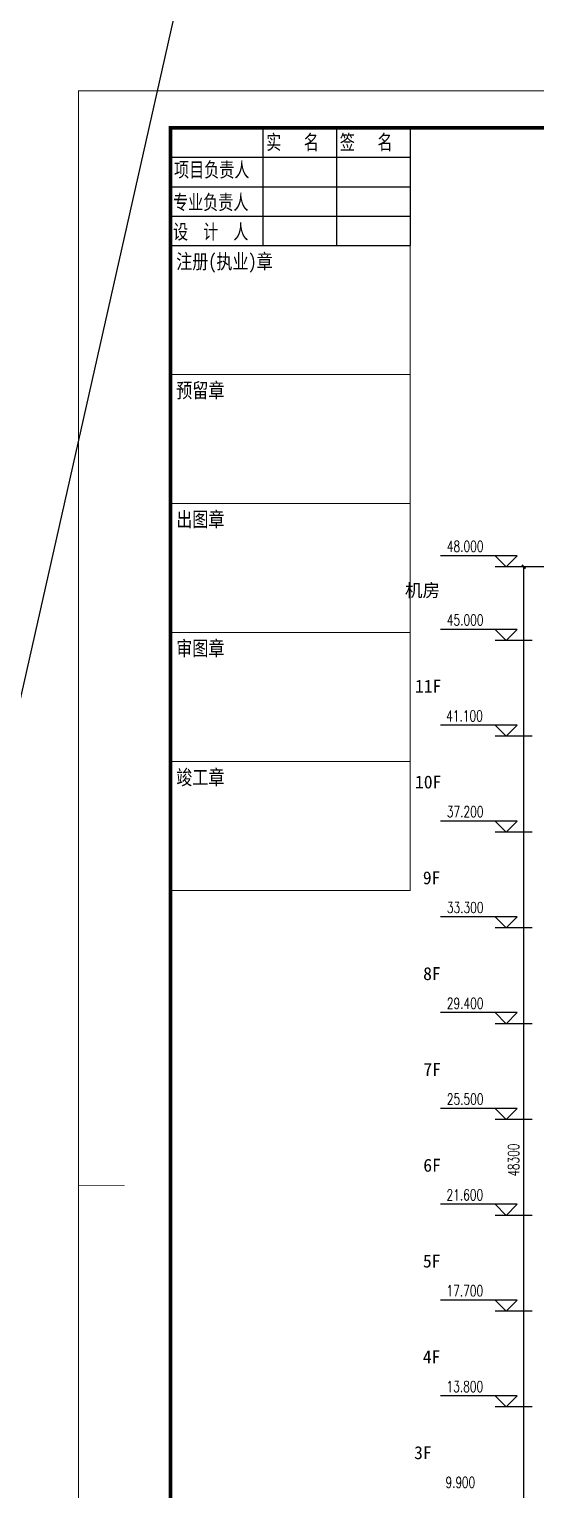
# Model space of a CAD drawing. Extents: x 1738711 to 2346805, y 1189731 to 2516152.
# Drawn here: x 2135904 to 2156531, y 1981268 to 2040718 of the extents above; entities that cross this region are included whole.
import ezdxf
from ezdxf.enums import TextEntityAlignment as Align

# ---------------------------------------------------------------- set-up
doc = ezdxf.new("R2010")
doc.units = 0
doc.header["$LTSCALE"] = 1000
doc.header["$MEASUREMENT"] = 0
for name, color, linetype in [('DIM_ELEV', 3, 'Continuous'), ('PUB_DIM', 3, 'Continuous'), ('PUB_TEXT', 7, 'Continuous'), ('TK', 4, 'Continuous'), ('修改位置', 6, 'Continuous')]:
    doc.layers.add(name, color=color, linetype=linetype)
doc.styles.add('_TCH_DIM', font='SIMPLEX', dxfattribs={"bigfont": 'GBCBIG'})
doc.styles.add('_TCH_DIM_T3', font='SIMPLEX', dxfattribs={"width": 0.705882, "bigfont": 'GBCBIG'})
doc.styles.add('STW', font='simhei_0.ttf')
doc.styles.add('宋体', font='SIMSUN.TTF', dxfattribs={"width": 0.75})
doc.dimstyles.new('_TCH_ARCH&&150', dxfattribs={"dimtxt": 446.25, "dimasz": 150, "dimexe": 375, "dimexo": 450, "dimgap": 189.375, "dimtad": 1, "dimdec": 0, "dimzin": 0, "dimdsep": 46, "dimtxsty": '_TCH_DIM_T3', "dimblk": 'ARCHTICK', "dimcen": 0.09, "dimclrt": 7, "dimazin": 2, "dimtfac": 1, "dimtdec": 0, "dimtix": 1, "dimtmove": 2, "dimatfit": 3, "dimfxl": 1, "dimtolj": 1, "dimtzin": 0, "dimarcsym": 0})

# ---------------------------------------------------------------- blocks, each defined once
blk = doc.blocks.new('章')
at = {"layer": 'TK', "color": 7, "const_width": 0.25}
for points in [[(0, 0), (65, 0), (65, -35), (0, -35)], [(0, -35), (65, -35), (65, -70), (0, -70)], [(0, -70), (65, -70), (65, -105), (0, -105)], [(0, -105), (65, -105), (65, -140), (0, -140)], [(0, -140), (65, -140), (65, -175), (0, -175)]]:
    blk.add_lwpolyline(points, close=True, dxfattribs=at)
at = {"layer": 'TK', "color": 7, "style": '宋体', "width": 0.8}
for s, p in [('注册(执业)章', (1.51, -6.28)), ('预留章', (1.51, -41.28)), ('出图章', (1.51, -76.28)), ('审图章', (1.51, -111.28)), ('竣工章', (1.51, -146.28))]:
    blk.add_text(s, height=4, dxfattribs=at).set_placement(p)
blk = doc.blocks.new('hjashrtahreahe')
for points in [[(2500, 58400), (9000, 58400)], [(2500, 58400), (2500, 55200)], [(5000, 58400), (5000, 55200)], [(7000, 58400), (7000, 55200)], [(9000, 58400), (9000, 55200)], [(2500, 57600), (9000, 57600)], [(2500, 56800), (9000, 56800)], [(2500, 56000), (9000, 56000)], [(2500, 55200), (9000, 55200)]]:
    blk.add_lwpolyline(points)
at = {"const_width": 25}
for points in [[(500, 29700), (0, 29700)], [(1250, 29700), (0, 29700)]]:
    blk.add_lwpolyline(points, dxfattribs=at)
at = {"layer": 'TK', "color": 7, "const_width": 25}
for points in [[(0, 59400), (84100, 59400), (84100, 0), (0, 0)], [(9000, 55200), (2500, 55200), (2500, 58400), (9000, 58400)]]:
    blk.add_lwpolyline(points, close=True, dxfattribs=at)
at = {"layer": 'TK', "color": 3, "const_width": 100}
blk.add_lwpolyline([(2500, 1000), (2500, 58400), (83100, 58400), (83100, 1000)], close=True, dxfattribs=at)
at = {"xscale": 100, "yscale": 100, "zscale": 100}
blk.add_blockref('章', (2500, 55200), dxfattribs=at)
at = {"style": '宋体', "width": 0.75}
for s, p in [('实   名', (5092, 57806)), ('签   名', (7092, 57806)), ('项目负责人', (2592, 57061)), ('专业负责人', (2565, 56178)), ('设  计  人', (2565, 55378))]:
    blk.add_text(s, height=400, dxfattribs=at).set_placement(p)
at = {"layer": 'TK', "style": '宋体', "width": 0.75}
for tag, height, p in [('项目负责人', 350, (6003, 57089)), ('专业负责人', 350, (6003, 56224)), ('设计人', 350, (6003, 55419)), ('版号1', 250, (77304, 22193)), ('时间1', 250, (82405, 22193)), ('版号2', 250, (77304, 21593)), ('时间2', 250, (82405, 21593)), ('版号3', 250, (77304, 20993)), ('时间3', 250, (82405, 20993)), ('建筑会签', 0.0001, (78978, 2403)), ('电气会签', 0.0001, (82128, 2403)), ('结构会签', 0.0001, (78978, 1803)), ('暖通会签', 0.0001, (82128, 1803)), ('给排水会签', 0.0001, (78978, 1250)), ('智能化会签', 0.0001, (82128, 1250))]:
    blk.add_attdef(tag, text='', height=height, dxfattribs=at).set_placement(p, align=Align.CENTER)
for tag, p in [('合作设计单位', (80816, 48986)), ('版号说明1', (79854, 22318)), ('版号说明2', (79854, 21718)), ('版号说明3', (79854, 21118)), ('浙江绿储科技有限公司', (80545, 16036)), ('百兆瓦级集中式熔盐储能关键', (80545, 14953)), ('设备研发及制造基地项目', (80545, 14603)), ('1#研发楼', (80545, 13636)), ('图名', (80545, 12436)), ('工程编号', (78978, 11461)), ('子项编号', (82128, 11461)), ('建筑', (78978, 10711)), ('图号', (82128, 10711)), ('施工图', (78978, 9961)), ('2023.03', (82128, 9961)), ('审定', (79353, 8461)), ('审核', (79353, 7711)), ('工程负责', (79353, 6961)), ('专业负责', (79353, 6211)), ('设计', (79353, 5461)), ('制图', (79353, 4711)), ('校对', (79353, 3961))]:
    blk.add_attdef(tag, text='', height=250, dxfattribs=at).set_placement(p, align=Align.MIDDLE_CENTER)
blk = doc.blocks.new('_ArchTick')
at = {"color": 0, "linetype": 'ByBlock', "const_width": 0.4}
blk.add_lwpolyline([(-0.5, -0.5), (0.5, 0.5)], dxfattribs=at)
blk = doc.blocks.new('*D3551')
at = {"layer": 'Defpoints', "color": 0, "transparency": 16777216}
for p in [(2156040, 2018839), (2160059, 2018839), (2160059, 1970539)]:
    blk.add_point(p, dxfattribs=at)
at = {"layer": 'PUB_DIM', "color": 0, "lineweight": -2, "transparency": 16777216}
for p, q in [((2159609, 2018839), (2155665, 2018839)), ((2156040, 1970539), (2156040, 2018839)), ((2159609, 1970539), (2155665, 1970539))]:
    blk.add_line(p, q, dxfattribs=at)
at = {"layer": 'PUB_DIM', "color": 0, "lineweight": -2, "transparency": 16777216, "xscale": 150, "yscale": 150, "zscale": 150}
for p, rotation in [((2156040, 2018839), 90), ((2156040, 1970539), 270)]:
    blk.add_blockref('_ArchTick', p, dxfattribs=dict(at, rotation=rotation))
at = {"layer": 'PUB_DIM', "color": 7, "transparency": 16777216, "insert": (2155627, 1994689), "char_height": 446.2, "attachment_point": 5, "rotation": 90, "style": '_TCH_DIM_T3'}
blk.add_mtext('\\A1;48300', dxfattribs=at)

msp = doc.modelspace()

# ---------------------------------------------------------------- linework, layer by layer
at = {"layer": 'DIM_ELEV'}
for p, q in [((2155776.1, 2019289.1), (2152644.1, 2019289.1)), ((2155326.1, 2018839.1), (2154876.1, 2019289.1)), ((2155326.1, 2018839.1), (2155776.1, 2019289.1)), ((2156376.1, 2018839.1), (2154876.1, 2018839.1)), ((2155776.1, 2016289.1), (2152644.1, 2016289.1)), ((2155326.1, 2015839.1), (2154876.1, 2016289.1)), ((2155326.1, 2015839.1), (2155776.1, 2016289.1)), ((2156376.1, 2015839.1), (2154876.1, 2015839.1)), ((2155776.1, 2012389.1), (2152644.1, 2012389.1)), ((2155326.1, 2011939.1), (2154876.1, 2012389.1)), ((2156376.1, 2011939.1), (2154876.1, 2011939.1)), ((2155326.1, 2011939.1), (2155776.1, 2012389.1)), ((2155776.1, 2008489.1), (2152644.1, 2008489.1)), ((2155326.1, 2008039.1), (2154876.1, 2008489.1)), ((2155326.1, 2008039.1), (2155776.1, 2008489.1)), ((2156376.1, 2008039.1), (2154876.1, 2008039.1)), ((2155776.1, 2004589.1), (2152644.1, 2004589.1)), ((2155326.1, 2004139.1), (2154876.1, 2004589.1)), ((2156376.1, 2004139.1), (2154876.1, 2004139.1)), ((2155326.1, 2004139.1), (2155776.1, 2004589.1)), ((2155776.1, 2000689.1), (2152644.1, 2000689.1)), ((2155326.1, 2000239.1), (2154876.1, 2000689.1)), ((2155326.1, 2000239.1), (2155776.1, 2000689.1)), ((2156376.1, 2000239.1), (2154876.1, 2000239.1)), ((2155776.1, 1996789.1), (2152644.1, 1996789.1)), ((2155326.1, 1996339.1), (2154876.1, 1996789.1)), ((2155326.1, 1996339.1), (2155776.1, 1996789.1)), ((2156376.1, 1996339.1), (2154876.1, 1996339.1)), ((2155776.1, 1992889.1), (2152644.1, 1992889.1)), ((2155326.1, 1992439.1), (2154876.1, 1992889.1)), ((2155326.1, 1992439.1), (2155776.1, 1992889.1)), ((2156376.1, 1992439.1), (2154876.1, 1992439.1)), ((2155776.1, 1988989.1), (2152644.1, 1988989.1)), ((2155326.1, 1988539.1), (2154876.1, 1988989.1)), ((2155326.1, 1988539.1), (2155776.1, 1988989.1)), ((2156376.1, 1988539.1), (2154876.1, 1988539.1)), ((2155776.1, 1985089.1), (2152644.1, 1985089.1)), ((2155326.1, 1984639.1), (2154876.1, 1985089.1)), ((2155326.1, 1984639.1), (2155776.1, 1985089.1)), ((2156376.1, 1984639.1), (2154876.1, 1984639.1))]:
    msp.add_line(p, q, dxfattribs=at)
at = {"layer": '修改位置', "ltscale": 0.5}
msp.add_lwpolyline([(2046297.8, 1881197.6), (2105727.4, 1881197.6), (2144206, 2051885.7)], dxfattribs=at)

# ---------------------------------------------------------------- block references
at = {"xscale": 1.5, "yscale": 1.5, "zscale": 1.5}
msp.add_blockref('hjashrtahreahe', (2137913.5, 1949109.1), dxfattribs=at)

# ---------------------------------------------------------------- texts
at = {"style": 'STW'}
for s, p in [('机房', (2151202.6, 2017614.9)), ('11F', (2151613.2, 2013714.9)), ('10F', (2151613.2, 2009814.9)), ('9F', (2151932.1, 2005914.9)), ('8F', (2151944, 2002014.9)), ('7F', (2151955.8, 1998114.9)), ('6F', (2151949.9, 1994214.9)), ('5F', (2151935.1, 1990314.9)), ('4F', (2151932.1, 1986414.9)), ('3F', (2151574.8, 1982514.9))]:
    msp.add_text(s, height=525.74, dxfattribs=at).set_placement(p)
at = {"layer": 'PUB_TEXT', "color": 7, "style": '_TCH_DIM', "width": 0.705882}
for s, p in [('48.000', (2152911.1, 2019446.6)), ('45.000', (2152911.1, 2016446.6)), ('41.100', (2152887.1, 2012546.6)), ('37.200', (2152911.1, 2008646.6)), ('33.300', (2152911.1, 2004746.6)), ('29.400', (2152911.1, 2000846.6)), ('25.500', (2152911.1, 1996946.6)), ('21.600', (2152899.1, 1993046.6)), ('17.700', (2152899.1, 1989146.6)), ('13.800', (2152899.1, 1985246.6)), ('9.900', (2152851.1, 1981346.6))]:
    msp.add_text(s, height=446.25, dxfattribs=at).set_placement(p)

# ---------------------------------------------------------------- dimensions: what is measured, and where the dimension line sits
at = {"layer": 'PUB_DIM'}
dim = msp.add_aligned_dim(p1=(2160058.9, 1970539.1), p2=(2160058.9, 2018839.1), distance=4019.1, dimstyle='_TCH_ARCH&&150', dxfattribs=at)
dim.commit()
dim.dimension.update_dxf_attribs({"geometry": '*D3551', "text_midpoint": (2155627.3, 1994689.1)})

doc.saveas('drawing.dxf')
